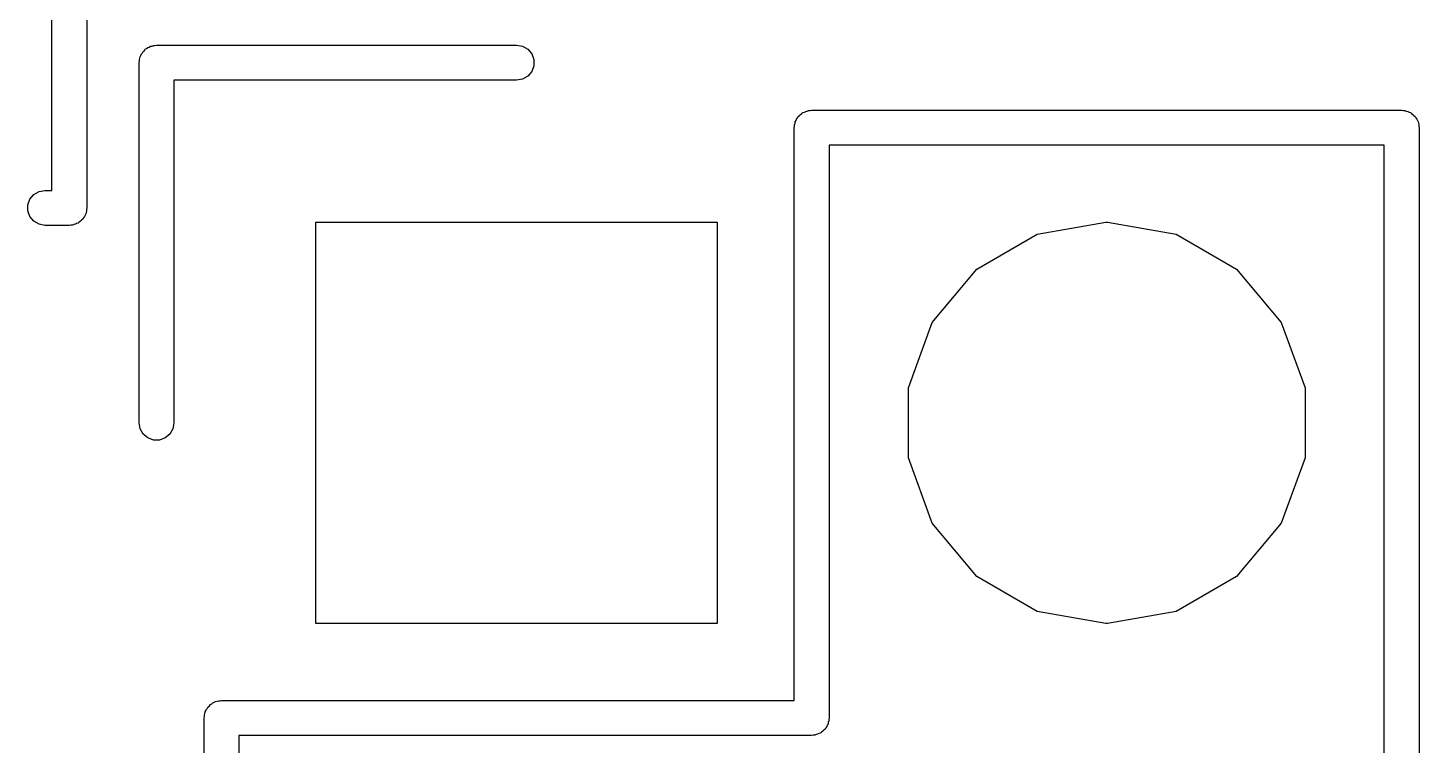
# Model space of a CAD drawing. Extents: x -2.2 to 75.9, y -81.1 to 9.2.
# Drawn here: x 69.9 to 75.89, y -43.39 to -40.3 of the extents above; entities that cross this region are included whole.
import ezdxf

# ---------------------------------------------------------------- set-up
doc = ezdxf.new("R2010")
doc.units = 0
doc.header["$MEASUREMENT"] = 0
doc.layers.add('BLACK', color=7, linetype='CONTINUOUS')

msp = doc.modelspace()

# ---------------------------------------------------------------- linework, layer by layer
at = {"layer": 'Black'}
for p, q in [((70.15, -36.925), (70.15, -41.075)), ((70, -41), (70, -37)), ((70.3784, -40.4308), (70.3795, -40.4243)), ((70.3795, -40.4243), (70.3828, -40.4187)), ((70.3828, -40.4187), (70.385, -40.4125)), ((70.385, -40.4125), (70.3893, -40.4075)), ((70.3893, -40.4075), (70.3925, -40.4018)), ((70.3925, -40.4018), (70.3976, -40.3976)), ((70.3976, -40.3976), (70.4018, -40.3925)), ((70.4018, -40.3925), (70.4075, -40.3893)), ((70.4075, -40.3893), (70.4125, -40.385)), ((70.4125, -40.385), (70.4187, -40.3828)), ((70.4187, -40.3828), (70.4243, -40.3795)), ((70.4243, -40.3795), (70.4308, -40.3784)), ((70.4308, -40.3784), (70.437, -40.3761)), ((70.437, -40.3761), (70.4435, -40.3761)), ((70.4435, -40.3761), (70.45, -40.375)), ((70.45, -40.375), (72, -40.375)), ((72, -40.375), (72.0257, -40.3795)), ((72.0257, -40.3795), (72.0482, -40.3925)), ((72.0482, -40.3925), (72.065, -40.4125)), ((72.065, -40.4125), (72.0739, -40.437)), ((70.375, -40.45), (70.3761, -40.4435)), ((70.375, -42), (70.375, -40.45)), ((70.3761, -40.437), (70.3784, -40.4308)), ((70.3761, -40.4435), (70.3761, -40.437)), ((72.0739, -40.463), (72.065, -40.4875)), ((72.0739, -40.437), (72.0739, -40.463)), ((72, -40.525), (70.525, -40.525)), ((70.525, -40.525), (70.525, -42)), ((72.0257, -40.5205), (72, -40.525)), ((72.0482, -40.5075), (72.0257, -40.5205)), ((72.065, -40.4875), (72.0482, -40.5075)), ((73.2325, -40.665), (73.2387, -40.6628)), ((73.2387, -40.6628), (73.2443, -40.6595)), ((73.2443, -40.6595), (73.2508, -40.6584)), ((73.2508, -40.6584), (73.257, -40.6561)), ((73.257, -40.6561), (73.2635, -40.6561)), ((73.2635, -40.6561), (73.27, -40.655)), ((73.27, -40.655), (75.81, -40.655)), ((75.81, -40.655), (75.8165, -40.6561)), ((75.8165, -40.6561), (75.823, -40.6561)), ((75.823, -40.6561), (75.8292, -40.6584)), ((75.8292, -40.6584), (75.8357, -40.6595)), ((75.8357, -40.6595), (75.8413, -40.6628)), ((75.8413, -40.6628), (75.8475, -40.665)), ((73.195, -40.73), (73.1961, -40.7235)), ((73.1961, -40.717), (73.1984, -40.7108)), ((73.1961, -40.7235), (73.1961, -40.717)), ((73.1984, -40.7108), (73.1995, -40.7043)), ((73.1995, -40.7043), (73.2028, -40.6987)), ((73.2028, -40.6987), (73.205, -40.6925)), ((73.205, -40.6925), (73.2093, -40.6875)), ((73.2093, -40.6875), (73.2125, -40.6818)), ((73.2125, -40.6818), (73.2176, -40.6776)), ((73.2176, -40.6776), (73.2218, -40.6725)), ((73.2218, -40.6725), (73.2275, -40.6693)), ((73.2275, -40.6693), (73.2325, -40.665)), ((75.8475, -40.665), (75.8525, -40.6693)), ((75.8525, -40.6693), (75.8582, -40.6725)), ((75.8582, -40.6725), (75.8624, -40.6776)), ((75.8624, -40.6776), (75.8675, -40.6818)), ((75.8675, -40.6818), (75.8707, -40.6875)), ((75.8707, -40.6875), (75.875, -40.6925)), ((75.875, -40.6925), (75.8772, -40.6987)), ((75.8772, -40.6987), (75.8805, -40.7043)), ((75.8805, -40.7043), (75.8816, -40.7108)), ((75.8816, -40.7108), (75.8839, -40.717)), ((75.8839, -40.717), (75.8839, -40.7235)), ((75.8839, -40.7235), (75.885, -40.73)), ((73.195, -43.195), (73.195, -40.73)), ((75.885, -40.73), (75.885, -61.05)), ((73.345, -40.805), (73.345, -43.27)), ((75.735, -40.805), (73.345, -40.805)), ((75.735, -60.975), (75.735, -40.805)), ((69.905, -41.0375), (69.9218, -41.0175)), ((69.9218, -41.0175), (69.9443, -41.0045)), ((69.9443, -41.0045), (69.97, -41)), ((69.97, -41), (70, -41)), ((69.8961, -41.062), (69.905, -41.0375)), ((69.8961, -41.088), (69.8961, -41.062)), ((70.15, -41.075), (70.1489, -41.0815)), ((70.1489, -41.0815), (70.1489, -41.088)), ((69.905, -41.1125), (69.8961, -41.088)), ((69.9218, -41.1325), (69.905, -41.1125)), ((69.9443, -41.1455), (69.9218, -41.1325)), ((70.1063, -41.1422), (70.1007, -41.1455)), ((70.1125, -41.14), (70.1063, -41.1422)), ((70.1175, -41.1357), (70.1125, -41.14)), ((70.1232, -41.1325), (70.1175, -41.1357)), ((70.1274, -41.1274), (70.1232, -41.1325)), ((70.1325, -41.1232), (70.1274, -41.1274)), ((70.1357, -41.1175), (70.1325, -41.1232)), ((70.14, -41.1125), (70.1357, -41.1175)), ((70.1422, -41.1063), (70.14, -41.1125)), ((70.1455, -41.1007), (70.1422, -41.1063)), ((70.1466, -41.0942), (70.1455, -41.1007)), ((70.1489, -41.088), (70.1466, -41.0942)), ((71.1364, -42.8636), (71.1364, -41.1364)), ((71.1364, -41.1364), (72.8636, -41.1364)), ((72.8636, -41.1364), (72.8636, -42.8636)), ((74.2413, -41.1885), (74.5367, -41.1364)), ((74.5367, -41.1364), (74.5433, -41.1364)), ((74.5433, -41.1364), (74.8387, -41.1885)), ((69.97, -41.15), (69.9443, -41.1455)), ((70.075, -41.15), (69.97, -41.15)), ((70.0815, -41.1489), (70.075, -41.15)), ((70.088, -41.1489), (70.0815, -41.1489)), ((70.0942, -41.1466), (70.088, -41.1489)), ((70.1007, -41.1455), (70.0942, -41.1466)), ((73.9816, -41.3384), (74.2413, -41.1885)), ((74.8387, -41.1885), (75.0984, -41.3384)), ((73.7888, -41.5682), (73.9816, -41.3384)), ((75.0984, -41.3384), (75.2912, -41.5682)), ((73.6862, -41.85), (73.7888, -41.5682)), ((75.2912, -41.5682), (75.3938, -41.85)), ((73.6862, -42.15), (73.6862, -41.85)), ((75.3938, -41.85), (75.3938, -42.15)), ((70.3795, -42.0257), (70.375, -42)), ((70.3925, -42.0482), (70.3795, -42.0257)), ((70.5205, -42.0257), (70.5075, -42.0482)), ((70.525, -42), (70.5205, -42.0257)), ((70.4125, -42.065), (70.3925, -42.0482)), ((70.437, -42.0739), (70.4125, -42.065)), ((70.463, -42.0739), (70.437, -42.0739)), ((70.4875, -42.065), (70.463, -42.0739)), ((70.5075, -42.0482), (70.4875, -42.065)), ((73.7888, -42.4318), (73.6862, -42.15)), ((75.3938, -42.15), (75.2912, -42.4318)), ((73.9816, -42.6616), (73.7888, -42.4318)), ((75.2912, -42.4318), (75.0984, -42.6616)), ((74.2413, -42.8115), (73.9816, -42.6616)), ((75.0984, -42.6616), (74.8387, -42.8115)), ((74.5367, -42.8636), (74.2413, -42.8115)), ((74.8387, -42.8115), (74.5433, -42.8636)), ((72.8636, -42.8636), (71.1364, -42.8636)), ((74.5433, -42.8636), (74.5367, -42.8636)), ((70.6595, -43.2443), (70.6628, -43.2387)), ((70.6628, -43.2387), (70.665, -43.2325)), ((70.665, -43.2325), (70.6693, -43.2275)), ((70.6693, -43.2275), (70.6725, -43.2218)), ((70.6725, -43.2218), (70.6776, -43.2176)), ((70.6776, -43.2176), (70.6818, -43.2125)), ((70.6818, -43.2125), (70.6875, -43.2093)), ((70.6875, -43.2093), (70.6925, -43.205)), ((70.6925, -43.205), (70.6987, -43.2028)), ((70.6987, -43.2028), (70.7043, -43.1995)), ((70.7043, -43.1995), (70.7108, -43.1984)), ((70.7108, -43.1984), (70.717, -43.1961)), ((70.717, -43.1961), (70.7235, -43.1961)), ((70.7235, -43.1961), (70.73, -43.195)), ((70.73, -43.195), (73.195, -43.195)), ((70.655, -43.27), (70.6561, -43.2635)), ((70.655, -43.7582), (70.655, -43.27)), ((70.6561, -43.257), (70.6584, -43.2508)), ((70.6561, -43.2635), (70.6561, -43.257)), ((70.6584, -43.2508), (70.6595, -43.2443)), ((73.3405, -43.2957), (73.3372, -43.3013)), ((73.3416, -43.2892), (73.3405, -43.2957)), ((73.3439, -43.283), (73.3416, -43.2892)), ((73.345, -43.27), (73.3439, -43.2765)), ((73.3439, -43.2765), (73.3439, -43.283)), ((73.27, -43.345), (70.805, -43.345)), ((70.805, -43.345), (70.805, -60.975)), ((73.2765, -43.3439), (73.27, -43.345)), ((73.283, -43.3439), (73.2765, -43.3439)), ((73.2892, -43.3416), (73.283, -43.3439)), ((73.2957, -43.3405), (73.2892, -43.3416)), ((73.3013, -43.3372), (73.2957, -43.3405)), ((73.3075, -43.335), (73.3013, -43.3372)), ((73.3125, -43.3307), (73.3075, -43.335)), ((73.3182, -43.3275), (73.3125, -43.3307)), ((73.3224, -43.3224), (73.3182, -43.3275)), ((73.3275, -43.3182), (73.3224, -43.3224)), ((73.3307, -43.3125), (73.3275, -43.3182)), ((73.335, -43.3075), (73.3307, -43.3125)), ((73.3372, -43.3013), (73.335, -43.3075))]:
    msp.add_line(p, q, dxfattribs=at)

doc.saveas('drawing.dxf')
